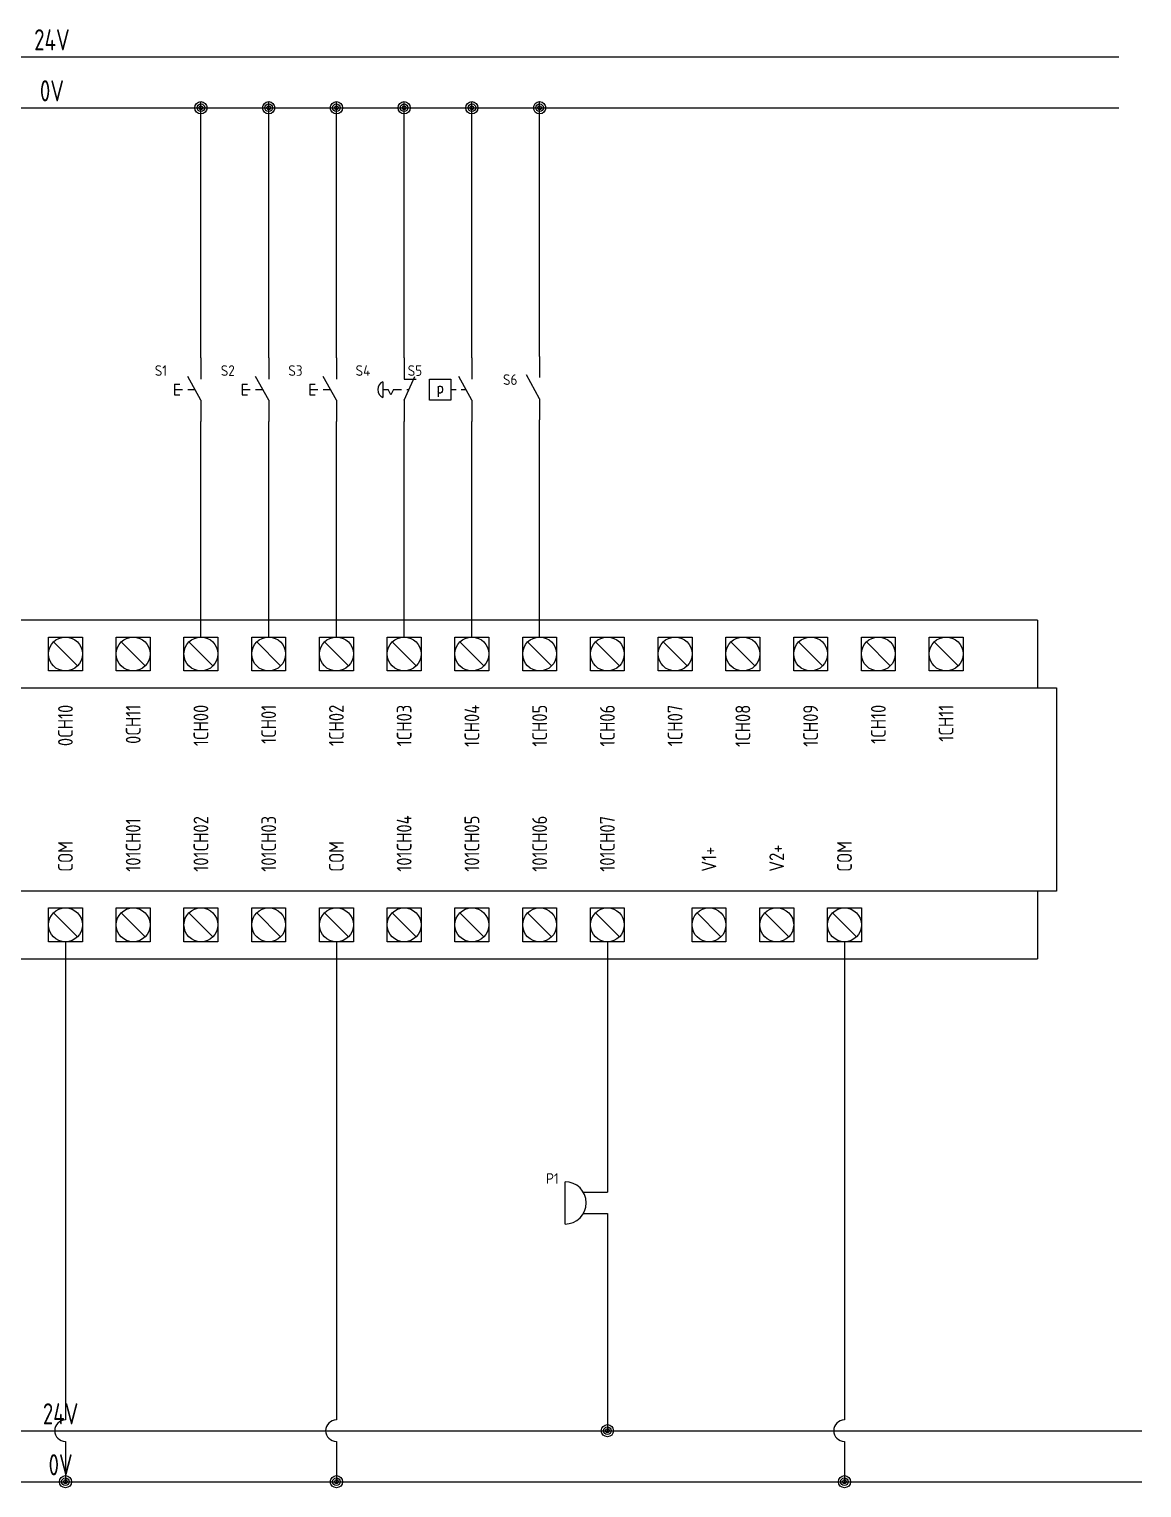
# Model space of a CAD drawing. Header units: millimetres. Extents: x 2029 to 2919, y 1343 to 1689.
# Drawn here: x 2656.5 to 2919.3, y 1344.2 to 1688.8 of the extents above; entities that cross this region are included whole.
import ezdxf
from ezdxf.enums import TextEntityAlignment as Align

# ---------------------------------------------------------------- set-up
doc = ezdxf.new("R2010")
doc.units = ezdxf.units.MM
for name, color, linetype in [('SYMS', 7, 'Continuous'), ('TAGS', 150, 'Continuous'), ('TERMS', 123, 'Continuous'), ('WIRENO', 72, 'Continuous'), ('WIRES', 7, 'Continuous')]:
    doc.layers.add(name, color=color, linetype=linetype)
doc.styles.add('PIN', font='simplex', dxfattribs={"width": 0.75})
doc.styles.add('WD_IEC', font='ISOCP2.shx', dxfattribs={"height": 4, "bigfont": 'gbcbig.shx'})

# ---------------------------------------------------------------- blocks, each defined once
blk = doc.blocks.new('PLCIO_CP1L40')
for p, q in [((264.28, 39.3), (-213.31, 39.3)), ((264.28, 39.3), (264.28, 23.3)), ((30.69, 27.3), (30.69, 35.3)), ((30.69, 35.3), (38.69, 35.3)), ((38.69, 35.3), (38.69, 27.3)), ((46.69, 27.3), (46.69, 35.3)), ((46.69, 35.3), (54.69, 35.3)), ((54.69, 35.3), (54.69, 27.3)), ((62.69, 27.3), (62.69, 35.3)), ((62.69, 35.3), (70.69, 35.3)), ((70.69, 35.3), (70.69, 27.3)), ((78.69, 27.3), (78.69, 35.3)), ((78.69, 35.3), (86.69, 35.3)), ((86.69, 35.3), (86.69, 27.3)), ((94.69, 27.3), (94.69, 35.3)), ((94.69, 35.3), (102.69, 35.3)), ((102.69, 35.3), (102.69, 27.3)), ((110.69, 27.3), (110.69, 35.3)), ((110.69, 35.3), (118.69, 35.3)), ((118.69, 35.3), (118.69, 27.3)), ((126.69, 27.3), (126.69, 35.3)), ((126.69, 35.3), (134.69, 35.3)), ((134.69, 35.3), (134.69, 27.3)), ((142.69, 27.3), (142.69, 35.3)), ((142.69, 35.3), (150.69, 35.3)), ((150.69, 35.3), (150.69, 27.3)), ((158.69, 27.3), (158.69, 35.3)), ((158.69, 35.3), (166.69, 35.3)), ((166.69, 35.3), (166.69, 27.3)), ((174.69, 27.3), (174.69, 35.3)), ((174.69, 35.3), (182.69, 35.3)), ((182.69, 35.3), (182.69, 27.3)), ((190.69, 27.3), (190.69, 35.3)), ((190.69, 35.3), (198.69, 35.3)), ((198.69, 35.3), (198.69, 27.3)), ((206.69, 27.3), (206.69, 35.3)), ((206.69, 35.3), (214.69, 35.3)), ((214.69, 35.3), (214.69, 27.3)), ((222.69, 27.3), (222.69, 35.3)), ((222.69, 35.3), (230.69, 35.3)), ((230.69, 35.3), (230.69, 27.3)), ((238.69, 27.3), (238.69, 35.3)), ((238.69, 35.3), (246.69, 35.3)), ((246.69, 35.3), (246.69, 27.3)), ((31.86, 34.13), (37.52, 28.47)), ((47.86, 34.13), (53.52, 28.47)), ((63.86, 34.13), (69.52, 28.47)), ((79.86, 34.13), (85.52, 28.47)), ((95.86, 34.13), (101.52, 28.47)), ((111.86, 34.13), (117.52, 28.47)), ((127.86, 34.13), (133.52, 28.47)), ((143.86, 34.13), (149.52, 28.47)), ((159.86, 34.13), (165.52, 28.47)), ((175.86, 34.13), (181.52, 28.47)), ((191.86, 34.13), (197.52, 28.47)), ((207.86, 34.13), (213.52, 28.47)), ((223.86, 34.13), (229.52, 28.47)), ((239.86, 34.13), (245.52, 28.47)), ((38.69, 27.3), (30.69, 27.3)), ((54.69, 27.3), (46.69, 27.3)), ((70.69, 27.3), (62.69, 27.3)), ((86.69, 27.3), (78.69, 27.3)), ((102.69, 27.3), (94.69, 27.3)), ((118.69, 27.3), (110.69, 27.3)), ((134.69, 27.3), (126.69, 27.3)), ((150.69, 27.3), (142.69, 27.3)), ((166.69, 27.3), (158.69, 27.3)), ((182.69, 27.3), (174.69, 27.3)), ((198.69, 27.3), (190.69, 27.3)), ((214.69, 27.3), (206.69, 27.3)), ((230.69, 27.3), (222.69, 27.3)), ((246.69, 27.3), (238.69, 27.3)), ((-217.31, 23.3), (268.77, 23.3)), ((268.77, 23.3), (268.77, -24.7)), ((26.69, -24.7), (-213.31, -24.7)), ((268.77, -24.7), (26.69, -24.7)), ((264.28, -24.7), (264.28, -40.7)), ((30.69, -28.7), (38.69, -28.7)), ((30.69, -28.7), (38.69, -28.7)), ((30.69, -36.7), (30.69, -28.7)), ((30.69, -36.7), (30.69, -28.7)), ((31.86, -29.87), (37.52, -35.53)), ((38.69, -28.7), (38.69, -36.7)), ((38.69, -28.7), (38.69, -36.7)), ((46.69, -36.7), (46.69, -28.7)), ((46.69, -36.7), (46.69, -28.7)), ((46.69, -28.7), (54.69, -28.7)), ((46.69, -28.7), (54.69, -28.7)), ((47.86, -29.87), (53.52, -35.53)), ((54.69, -28.7), (54.69, -36.7)), ((54.69, -28.7), (54.69, -36.7)), ((62.69, -28.7), (70.69, -28.7)), ((62.69, -28.7), (70.69, -28.7)), ((62.69, -36.7), (62.69, -28.7)), ((62.69, -36.7), (62.69, -28.7)), ((63.86, -29.87), (69.52, -35.53)), ((70.69, -28.7), (70.69, -36.7)), ((70.69, -28.7), (70.69, -36.7)), ((78.69, -28.7), (86.69, -28.7)), ((78.69, -28.7), (86.69, -28.7)), ((78.69, -36.7), (78.69, -28.7)), ((78.69, -36.7), (78.69, -28.7)), ((79.86, -29.87), (85.52, -35.53)), ((86.69, -28.7), (86.69, -36.7)), ((86.69, -28.7), (86.69, -36.7)), ((94.69, -36.7), (94.69, -28.7)), ((94.69, -36.7), (94.69, -28.7)), ((94.69, -28.7), (102.69, -28.7)), ((94.69, -28.7), (102.69, -28.7)), ((95.86, -29.87), (101.52, -35.53)), ((102.69, -28.7), (102.69, -36.7)), ((102.69, -28.7), (102.69, -36.7)), ((110.69, -28.7), (118.69, -28.7)), ((110.69, -28.7), (118.69, -28.7)), ((110.69, -36.7), (110.69, -28.7)), ((110.69, -36.7), (110.69, -28.7)), ((111.86, -29.87), (117.52, -35.53)), ((118.69, -28.7), (118.69, -36.7)), ((118.69, -28.7), (118.69, -36.7)), ((126.69, -36.7), (126.69, -28.7)), ((126.69, -36.7), (126.69, -28.7)), ((126.69, -28.7), (134.69, -28.7)), ((126.69, -28.7), (134.69, -28.7)), ((127.86, -29.87), (133.52, -35.53)), ((134.69, -28.7), (134.69, -36.7)), ((134.69, -28.7), (134.69, -36.7)), ((142.69, -28.7), (150.69, -28.7)), ((142.69, -28.7), (150.69, -28.7)), ((142.69, -36.7), (142.69, -28.7)), ((142.69, -36.7), (142.69, -28.7)), ((143.86, -29.87), (149.52, -35.53)), ((150.69, -28.7), (150.69, -36.7)), ((150.69, -28.7), (150.69, -36.7)), ((158.69, -28.7), (166.69, -28.7)), ((158.69, -28.7), (166.69, -28.7)), ((158.69, -36.7), (158.69, -28.7)), ((158.69, -36.7), (158.69, -28.7)), ((159.86, -29.87), (165.52, -35.53)), ((166.69, -28.7), (166.69, -36.7)), ((166.69, -28.7), (166.69, -36.7)), ((182.69, -36.7), (182.69, -28.7)), ((182.69, -36.7), (182.69, -28.7)), ((182.69, -28.7), (190.69, -28.7)), ((182.69, -28.7), (190.69, -28.7)), ((183.86, -29.87), (189.52, -35.53)), ((190.69, -28.7), (190.69, -36.7)), ((190.69, -28.7), (190.69, -36.7)), ((198.69, -36.7), (198.69, -28.7)), ((198.69, -36.7), (198.69, -28.7)), ((198.69, -28.7), (206.69, -28.7)), ((198.69, -28.7), (206.69, -28.7)), ((199.86, -29.87), (205.52, -35.53)), ((206.69, -28.7), (206.69, -36.7)), ((206.69, -28.7), (206.69, -36.7)), ((214.69, -36.7), (214.69, -28.7)), ((214.69, -36.7), (214.69, -28.7)), ((214.69, -28.7), (222.69, -28.7)), ((214.69, -28.7), (222.69, -28.7)), ((215.86, -29.87), (221.52, -35.53)), ((222.69, -28.7), (222.69, -36.7)), ((222.69, -28.7), (222.69, -36.7)), ((38.69, -36.7), (30.69, -36.7)), ((38.69, -36.7), (30.69, -36.7)), ((54.69, -36.7), (46.69, -36.7)), ((54.69, -36.7), (46.69, -36.7)), ((70.69, -36.7), (62.69, -36.7)), ((70.69, -36.7), (62.69, -36.7)), ((86.69, -36.7), (78.69, -36.7)), ((86.69, -36.7), (78.69, -36.7)), ((102.69, -36.7), (94.69, -36.7)), ((102.69, -36.7), (94.69, -36.7)), ((118.69, -36.7), (110.69, -36.7)), ((118.69, -36.7), (110.69, -36.7)), ((134.69, -36.7), (126.69, -36.7)), ((134.69, -36.7), (126.69, -36.7)), ((150.69, -36.7), (142.69, -36.7)), ((150.69, -36.7), (142.69, -36.7)), ((166.69, -36.7), (158.69, -36.7)), ((166.69, -36.7), (158.69, -36.7)), ((190.69, -36.7), (182.69, -36.7)), ((190.69, -36.7), (182.69, -36.7)), ((206.69, -36.7), (198.69, -36.7)), ((206.69, -36.7), (198.69, -36.7)), ((222.69, -36.7), (214.69, -36.7)), ((222.69, -36.7), (214.69, -36.7)), ((-213.31, -40.7), (264.28, -40.7))]:
    blk.add_line(p, q)
for centre in [(34.69, 31.3), (50.69, 31.3), (66.69, 31.3), (82.69, 31.3), (98.69, 31.3), (114.69, 31.3), (130.69, 31.3), (146.69, 31.3), (162.69, 31.3), (178.69, 31.3), (194.69, 31.3), (210.69, 31.3), (226.69, 31.3), (242.69, 31.3), (34.69, -32.7), (50.69, -32.7), (66.69, -32.7), (82.69, -32.7), (98.69, -32.7), (114.69, -32.7), (130.69, -32.7), (146.69, -32.7), (162.69, -32.7), (186.69, -32.7), (202.69, -32.7), (218.69, -32.7)]:
    blk.add_circle(centre, 4)
at = {"style": 'WD_IEC'}
for tag, p, width in [('DESCA46', (-126.8, 63.23), 0.9), ('DESCB46', (-119.81, 63.23), 0.9), ('DESCA47', (-110.8, 63.23), 0.9), ('DESCB47', (-103.81, 63.23), 0.9), ('DESCA48', (-94.8, 63.23), 0.9), ('DESCB48', (-87.81, 63.23), 0.9), ('DESCA49', (-78.8, 63.23), 0.9), ('DESCB49', (-71.81, 63.23), 0.9), ('DESCA50', (-62.8, 63.23), 0.9), ('DESCB50', (-55.81, 63.23), 0.9), ('DESCA51', (-46.8, 63.23), 0.9), ('DESCB51', (-39.81, 63.23), 0.9), ('DESCA52', (-30.8, 63.23), 0.9), ('DESCB52', (-23.81, 63.23), 0.9), ('DESCA53', (-14.8, 63.23), 0.9), ('DESCB53', (-7.81, 63.23), 0.9), ('DESCA54', (1.2, 63.23), 0.9), ('DESCB54', (8.19, 63.23), 0.9), ('DESCA55', (17.2, 63.23), 0.9), ('DESCB55', (24.19, 63.23), 0.9), ('DESCA56', (33.2, 63.23), 0.9), ('DESCB56', (40.19, 63.23), 0.9), ('DESCA57', (49.2, 63.23), 0.9), ('DESCB57', (56.19, 63.23), 0.9), ('DESCA58', (65.2, 63.23), 0.9), ('DESCB58', (72.19, 63.23), 0.9), ('DESCA59', (81.2, 63.23), 0.9), ('DESCB59', (88.19, 63.23), 0.9), ('DESCA60', (97.2, 63.23), 0.9), ('DESCB60', (104.19, 63.23), 0.9), ('DESCA61', (113.2, 63.23), 0.9), ('DESCB61', (120.19, 63.23), 0.9), ('DESCA62', (129.2, 63.23), 0.9), ('DESCB62', (136.19, 63.23), 0.9), ('DESCA63', (145.2, 63.23), 0.9), ('DESCB63', (152.19, 63.23), 0.9), ('DESCA64', (161.2, 63.23), 0.9), ('DESCB64', (168.19, 63.23), 0.9), ('DESCA65', (177.2, 63.23), 0.9), ('DESCB65', (184.19, 63.23), 0.9), ('DESCA66', (193.2, 63.23), 0.9), ('DESCB66', (200.19, 63.23), 0.9), ('DESCA67', (209.2, 63.23), 0.9), ('DESCB67', (216.19, 63.23), 0.9), ('DESCA68', (225.2, 63.23), 0.9), ('DESCB68', (232.19, 63.23), 0.9), ('DESCA69', (241.2, 63.23), 0.9), ('DESCB69', (248.19, 63.23), 0.9), ('WDTAGALT', (-255.31, -12.7), 0.8)]:
    blk.add_attdef(tag, p, '', height=4, rotation=90, dxfattribs=dict(at, width=width))
at = {"style": 'WD_IEC', "width": 0.9}
for tag, p in [('TERM41', (-203.31, 36.53)), ('TERM42', (-187.31, 36.53)), ('TERM43', (-171.31, 36.53)), ('TERM44', (-155.31, 36.53)), ('TERM45', (-139.31, 36.53)), ('TERM46', (-123.31, 36.53)), ('TERM47', (-107.31, 36.53)), ('TERM48', (-91.31, 36.53)), ('TERM49', (-75.31, 36.53)), ('TERM50', (-59.31, 36.53)), ('TERM51', (-43.31, 36.53)), ('TERM52', (-27.31, 36.53)), ('TERM53', (-11.31, 36.53)), ('TERM54', (4.69, 36.53)), ('TERM55', (20.69, 36.53)), ('TERM56', (36.69, 36.53)), ('TERM57', (52.69, 36.53)), ('TERM58', (68.69, 36.53)), ('TERM59', (84.69, 36.53)), ('TERM60', (100.69, 36.53)), ('TERM61', (116.69, 36.53)), ('TERM62', (132.69, 36.53)), ('TERM63', (148.69, 36.53)), ('TERM64', (164.69, 36.53)), ('TERM65', (180.69, 36.53)), ('TERM66', (196.69, 36.53)), ('TERM67', (212.69, 36.53)), ('TERM68', (228.69, 36.53)), ('TERM69', (244.69, 36.53))]:
    blk.add_attdef(tag, text='', height=2.5, rotation=90, dxfattribs=at).set_placement(p, align=Align.TOP_LEFT)
at = {"style": 'WD_IEC', "flags": 1}
for tag, p in [('X2TERM41', (-205.31, 35.3)), ('X2TERM42', (-189.31, 35.3)), ('X2TERM43', (-173.31, 35.3)), ('X2TERM44', (-157.31, 35.3)), ('X2TERM45', (-141.31, 35.3)), ('X2TERM46', (-125.31, 35.3)), ('X2TERM47', (-109.31, 35.3)), ('X2TERM48', (-93.31, 35.3)), ('X2TERM49', (-77.31, 35.3)), ('X2TERM50', (-61.31, 35.3)), ('X2TERM51', (-45.31, 35.3)), ('X2TERM52', (-29.31, 35.3)), ('X2TERM53', (-13.31, 35.3)), ('X2TERM54', (2.69, 35.3)), ('X2TERM55', (18.69, 35.3)), ('X2TERM56', (34.69, 35.3)), ('X2TERM57', (50.69, 35.3)), ('X2TERM58', (66.69, 35.3)), ('X2TERM59', (82.69, 35.3)), ('X2TERM60', (98.69, 35.3)), ('X2TERM61', (114.69, 35.3)), ('X2TERM62', (130.69, 35.3)), ('X2TERM63', (146.69, 35.3)), ('X2TERM64', (162.69, 35.3)), ('X2TERM65', (178.69, 35.3)), ('X2TERM66', (194.69, 35.3)), ('X2TERM67', (210.69, 35.3)), ('X2TERM68', (226.69, 35.3)), ('X2TERM69', (242.69, 35.3)), ('X8TERM01', (-205.31, -36.7)), ('X8TERM02', (-189.31, -36.7)), ('X8TERM03', (-173.31, -36.7)), ('X8TERM04', (-157.31, -36.7)), ('X8TERM05', (-141.31, -36.7)), ('X8TERM06', (-125.31, -36.7)), ('X8TERM07', (-109.31, -36.7)), ('X8TERM08', (-93.31, -36.7)), ('X8TERM09', (-77.31, -36.7)), ('X8TERM10', (-61.31, -36.7)), ('X8TERM11', (-45.31, -36.7)), ('X8TERM12', (-29.31, -36.7)), ('X8TERM13', (-13.31, -36.7)), ('X8TERM14', (2.69, -36.7)), ('X8TERM15', (18.69, -36.7)), ('X8TERM16', (34.69, -36.7)), ('X8TERM17', (50.69, -36.7)), ('X8TERM18', (66.69, -36.7)), ('X8TERM19', (82.69, -36.7)), ('X8TERM20', (98.69, -36.7)), ('X8TERM21', (114.69, -36.7)), ('X8TERM22', (130.69, -36.7)), ('X8TERM23', (146.69, -36.7)), ('X8TERM24', (162.69, -36.7)), ('X8TERM26', (186.69, -36.7)), ('X8TERM27', (202.69, -36.7)), ('X8TERM28', (218.69, -36.7))]:
    blk.add_attdef(tag, p, '', height=0.35, rotation=90, dxfattribs=at)
at = {"style": 'WD_IEC', "width": 0.9}
for tag, p in [('TERMDESC41', (-205.31, 19.3)), ('TERMDESC42', (-189.31, 19.3)), ('TERMDESC43', (-173.31, 19.3)), ('TERMDESC44', (-157.31, 19.3)), ('TERMDESC45', (-141.31, 19.3)), ('TAGA46', (-125.31, 19.3)), ('TAGA47', (-109.31, 19.3)), ('TAGA48', (-93.31, 19.3)), ('TAGA49', (-77.31, 19.3)), ('TAGA50', (-61.31, 19.3)), ('TAGA51', (-45.31, 19.3)), ('TAGA52', (-29.31, 19.3)), ('TAGA53', (-13.31, 19.3)), ('TAGA54', (2.69, 19.3)), ('TAGA55', (18.69, 19.3)), ('TAGA56', (34.69, 19.3)), ('TAGA57', (50.69, 19.3)), ('TAGA58', (66.69, 19.3)), ('TAGA59', (82.69, 19.3)), ('TAGA60', (98.69, 19.3)), ('TAGA61', (114.69, 19.3)), ('TAGA62', (130.69, 19.3)), ('TAGA63', (146.69, 19.3)), ('TAGA64', (162.69, 19.3)), ('TAGA65', (178.69, 19.3)), ('TAGA66', (194.69, 19.3)), ('TAGA67', (210.69, 19.3)), ('TAGA68', (226.69, 19.3)), ('TAGA69', (242.69, 19.3))]:
    blk.add_attdef(tag, text='', height=3.5, rotation=90, dxfattribs=at).set_placement(p, align=Align.MIDDLE_RIGHT)
at = {"linetype": 'Continuous', "style": 'WD_IEC', "flags": 9}
for tag, p in [('ASSYCODE', (-244.3, 6.66)), ('FAMILY', (-243.52, 6.69))]:
    blk.add_attdef(tag, text='', height=0.32, rotation=90, dxfattribs=at).set_placement(p, align=Align.CENTER)
at = {"style": 'WD_IEC'}
for tag, p in [('LINE1', (-236.02, -0.7)), ('LINE2', (-231.02, -0.7)), ('TAG1', (-221.31, -0.7))]:
    blk.add_attdef(tag, text='', height=3.5, rotation=90, dxfattribs=at).set_placement(p, align=Align.CENTER)
for tag, width, p in [('INST', 0.8, (-251.47, -0.7)), ('LOC', 0.8, (-248.03, -0.7)), ('MFG', 0.8, (-244.02, -0.7)), ('CAT', 0.9, (-240.52, -0.7)), ('DESC', 0.8, (-226.97, -0.7))]:
    blk.add_attdef(tag, text='', height=2.5, rotation=90, dxfattribs=dict(at, width=width)).set_placement(p, align=Align.CENTER)
at = {"style": 'WD_IEC', "width": 0.9}
for tag, p in [('TERMDESC01', (-205.31, -20.14)), ('TERMDESC02', (-189.31, -20.14)), ('TERMDESC04', (-157.31, -20.14)), ('TERMDESC06', (-125.31, -20.14)), ('TERMDESC08', (-93.31, -20.14)), ('TERMDESC10', (-61.31, -20.14)), ('TERMDESC16', (34.69, -20.14)), ('TERMDESC20', (98.69, -20.14)), ('TERMDESC26', (186.69, -20.14)), ('TERMDESC27', (202.69, -20.14)), ('TERMDESC28', (218.69, -20.14)), ('TAGA03', (-173.31, -20.14)), ('TAGA05', (-141.31, -20.14)), ('TAGA07', (-109.31, -20.14)), ('TAGA09', (-77.31, -20.14)), ('TAGA22', (130.69, -20.14)), ('TAGA23', (146.69, -20.14)), ('TAGA24', (162.69, -20.14)), ('TAGA11', (-45.31, -20.14)), ('TAGA12', (-29.31, -20.14)), ('TAGA13', (-13.31, -20.14)), ('TAGA14', (2.69, -20.14)), ('TAGA15', (18.69, -20.14)), ('TAGA17', (50.69, -20.14)), ('TAGA18', (66.69, -20.14)), ('TAGA19', (82.69, -20.14)), ('TAGA21', (114.69, -20.14))]:
    blk.add_attdef(tag, text='', height=3.5, rotation=90, dxfattribs=at).set_placement(p, align=Align.MIDDLE_LEFT)
for tag, p in [('TERM01', (-203.31, -37.61)), ('TERM02', (-187.31, -37.75)), ('TERM04', (-155.31, -37.75)), ('TERM10', (-59.31, -37.75)), ('TERM12', (-27.31, -37.75)), ('TERM14', (4.69, -37.75)), ('TERM20', (100.69, -37.75)), ('TERM22', (132.69, -37.75)), ('TERM24', (164.69, -37.75)), ('TERM03', (-171.31, -37.75)), ('TERM05', (-139.31, -37.75)), ('TERM06', (-123.31, -37.75)), ('TERM07', (-107.31, -37.75)), ('TERM08', (-91.31, -37.75)), ('TERM09', (-75.31, -37.75)), ('TERM11', (-43.31, -37.75)), ('TERM13', (-11.31, -37.75)), ('TERM15', (20.69, -37.75)), ('TERM16', (36.69, -37.75)), ('TERM17', (52.69, -37.75)), ('TERM18', (68.69, -37.75)), ('TERM19', (84.69, -37.75)), ('TERM21', (116.69, -37.75)), ('TERM23', (148.69, -37.75)), ('TERM26', (188.69, -37.75)), ('TERM27', (204.69, -37.75)), ('TERM28', (220.69, -37.75))]:
    blk.add_attdef(tag, text='', height=2.5, rotation=90, dxfattribs=at).set_placement(p, align=Align.TOP_RIGHT)
for tag, p in [('DESCA03', (-174.8, -64.77)), ('DESCB03', (-167.81, -64.77)), ('DESCA05', (-142.8, -64.77)), ('DESCB05', (-135.81, -64.77)), ('DESCA06', (-126.8, -64.77)), ('DESCB06', (-119.81, -64.77)), ('DESCA08', (-94.8, -64.77)), ('DESCB08', (-87.81, -64.77)), ('DESCA09', (-78.8, -64.77)), ('DESCB09', (-71.81, -64.77)), ('DESCA11', (-46.8, -64.77)), ('DESCB11', (-39.81, -64.77)), ('DESCA12', (-30.8, -64.77)), ('DESCB12', (-23.81, -64.77)), ('DESCA13', (-14.8, -64.77)), ('DESCB13', (-7.81, -64.77)), ('DESCA14', (1.2, -64.77)), ('DESCB14', (8.19, -64.77)), ('DESCA15', (17.2, -64.77)), ('DESCB15', (24.19, -64.77)), ('DESCA17', (49.2, -64.77)), ('DESCB17', (56.19, -64.77)), ('DESCA18', (65.2, -64.77)), ('DESCB18', (72.19, -64.77)), ('DESCA19', (81.2, -64.77)), ('DESCB19', (88.19, -64.77)), ('DESCA21', (113.2, -64.77)), ('DESCB21', (120.19, -64.77)), ('DESCA22', (129.2, -64.77)), ('DESCB22', (136.19, -64.77)), ('DESCA23', (145.2, -64.77)), ('DESCB23', (152.19, -64.77)), ('DESCA24', (161.2, -64.77)), ('DESCB24', (168.19, -64.77))]:
    blk.add_attdef(tag, text='', height=4, rotation=90, dxfattribs=at).set_placement(p, align=Align.RIGHT)
blk = doc.blocks.new('WD_WNH')
at = {"linetype": 'Continuous', "style": 'WD_IEC', "width": 0.8}
blk.add_attdef('WIRENO', text='', height=2.5, dxfattribs=at).set_placement((0, 0.75), align=Align.CENTER)
at = {"style": 'WD_IEC', "flags": 1}
for tag, p in [('W08USER', (0, 0.375)), ('W04USER', (0, 0.875)), ('W05USER', (0, 0.75)), ('W09USER', (0, 0.25)), ('W03USER', (0, 1)), ('W06USER', (0, 0.625)), ('W07USER', (0, 0.5)), ('W02USER', (0, 1.125)), ('W01USER', (0, 1.25)), ('W10USER', (0, 0.125))]:
    blk.add_attdef(tag, text='', height=0.08, dxfattribs=at).set_placement(p, align=Align.CENTER)
blk = doc.blocks.new('WDDOT')
for radius in [0.72, 0.449, 0.223]:
    blk.add_circle((0, 0), radius)
blk = doc.blocks.new('VPB11')
for p, q in [((0, 7.5), (0, 2.5)), ((-6.25, 1.25), (-6.25, -1.25)), ((-6.25, 1.25), (-5, 1.25)), ((-6.25, 0), (-4.375, 0)), ((0, -2.5), (-3.125, 3.125)), ((-3.125, 0), (-1.389, 0)), ((-6.25, -1.25), (-5, -1.25)), ((0, -2.5), (0, -7.5))]:
    blk.add_line(p, q)
at = {"style": 'WD_IEC'}
for tag, p in [('INST', (-8, 10.25)), ('LOC', (-8, 6.75)), ('TAG1', (-8, 3.25)), ('DESC1', (-8, -10.35)), ('DESC2', (-8, -13.85)), ('DESC3', (-8, -17.35))]:
    blk.add_attdef(tag, text='', height=2.5, dxfattribs=at).set_placement(p, align=Align.RIGHT)
blk.add_attdef('TERM01', text='', height=2, rotation=90, dxfattribs=at).set_placement((-1, 7.5), align=Align.RIGHT)
at = {"style": 'WD_IEC', "flags": 1}
for tag, p, height in [('X2TERM01', (0, 7.5), 0.32), ('CONTACT', (0.5, 4.5), 1), ('COMMON', (1.75, 3.25), 1), ('X1LINK', (0, 0), 0.32), ('ASSYCODE', (1, -4), 1), ('FAMILY', (1, -5.5), 1), ('CATDESC', (1, -7), 1), ('X8TERM02', (0, -7.5), 0.32)]:
    blk.add_attdef(tag, p, '', height=height, dxfattribs=at)
at = {"style": 'WD_IEC', "flags": 9}
for tag, p in [('MFG', (-8.5, -0.25)), ('CAT', (-8.5, -2.75))]:
    blk.add_attdef(tag, text='', height=1.5, dxfattribs=at).set_placement(p, align=Align.RIGHT)
at = {"style": 'WD_IEC'}
blk.add_attdef('TERM02', (-1, -7.5), '', height=2, rotation=90, dxfattribs=at)
at = {"lineweight": 15, "style": 'WD_IEC'}
blk.add_attdef('XREF', text='', height=2.5, dxfattribs=at).set_placement((-8, -6.35), align=Align.RIGHT)
blk = doc.blocks.new('VPB12ML')
for p, q in [((0, 7.5), (0, 2.5)), ((-5, 1.875), (-5, -1.875)), ((-5, 0), (-3.75, 0)), ((-3.125, -1.25), (-3.75, 0)), ((-2.5, 0), (-3.125, -1.25)), ((-2.5, 0), (-0.625, 0)), ((0, -2.5), (2.5, 3.125)), ((0, 2.5), (2.8678, 2.5)), ((0.625, 0), (1.11111, 0)), ((0, -2.5), (0, -7.5))]:
    blk.add_line(p, q)
blk.add_arc((-4.21875, 0), 2.03125, 112.6198649, 247.3801351)
at = {"style": 'WD_IEC'}
for tag, p in [('INST', (-8, 10.25)), ('LOC', (-8, 6.75)), ('TAG1', (-8, 3.25)), ('DESC1', (-8, -10.35)), ('DESC2', (-8, -13.85)), ('DESC3', (-8, -17.35))]:
    blk.add_attdef(tag, text='', height=2.5, dxfattribs=at).set_placement(p, align=Align.RIGHT)
blk.add_attdef('TERM01', text='', height=2, rotation=90, dxfattribs=at).set_placement((-1, 7.5), align=Align.RIGHT)
at = {"style": 'WD_IEC', "flags": 1}
for tag, p, height in [('X2TERM01', (0, 7.5), 0.32), ('CONTACT', (0.5, 4.5), 1), ('COMMON', (1.75, 3.25), 1), ('X1LINK', (1.5, 0), 0.32), ('ASSYCODE', (1, -4), 1), ('FAMILY', (1, -5.5), 1), ('CATDESC', (1, -7), 1), ('X8TERM02', (0, -7.5), 0.32)]:
    blk.add_attdef(tag, p, '', height=height, dxfattribs=at)
at = {"style": 'WD_IEC', "flags": 9}
for tag, p in [('MFG', (-8.5, -0.25)), ('CAT', (-8.5, -2.75))]:
    blk.add_attdef(tag, text='', height=1.5, dxfattribs=at).set_placement(p, align=Align.RIGHT)
at = {"style": 'WD_IEC'}
blk.add_attdef('TERM02', (-1, -7.5), '', height=2, rotation=90, dxfattribs=at)
at = {"lineweight": 15, "style": 'WD_IEC'}
blk.add_attdef('XREF', text='', height=2.5, dxfattribs=at).set_placement((-8, -6.35), align=Align.RIGHT)
blk = doc.blocks.new('VPS11')
for p, q in [((0, 7.5), (0, 2.5)), ((-5, 0), (-3.75, 0)), ((0, -2.5), (-3.12, 3.12)), ((-2.5, 0), (-1.39, 0)), ((0, -2.5), (0, -7.5))]:
    blk.add_line(p, q)
blk.add_lwpolyline([(-5, 2.5), (-5, -2.5), (-10, -2.5), (-10, 2.5)], close=True)
at = {"style": 'PIN', "width": 0.75}
blk.add_text('p', height=2.5, dxfattribs=at).set_placement((-7.5, 0), align=Align.MIDDLE)
at = {"style": 'WD_IEC'}
for tag, p in [('INST', (-11.75, 10.25)), ('LOC', (-11.75, 6.75)), ('TAG1', (-11.75, 3.25)), ('RATING1', (-11.75, -1.35)), ('DESC1', (-11.75, -9.85)), ('DESC2', (-11.75, -13.35)), ('DESC3', (-11.75, -16.85))]:
    blk.add_attdef(tag, text='', height=2.5, dxfattribs=at).set_placement(p, align=Align.RIGHT)
blk.add_attdef('TERM01', text='', height=2, rotation=90, dxfattribs=at).set_placement((-1, 7.5), align=Align.RIGHT)
at = {"style": 'WD_IEC', "flags": 1}
for tag, p, height in [('X2TERM01', (0, 7.5), 0.32), ('MFG', (2.75, 6.5), 1.5), ('CAT', (2.75, 4), 1.5), ('X1LINK', (0, 0), 0.32), ('ASSYCODE', (1, -4), 1), ('CONTACT', (1, -2.5), 1), ('COMMON', (2.25, -3.75), 1), ('FAMILY', (1, -5.5), 1), ('CATDESC', (1, -7), 1), ('X8TERM02', (0, -7.5), 0.32)]:
    blk.add_attdef(tag, p, '', height=height, dxfattribs=at)
at = {"style": 'WD_IEC'}
blk.add_attdef('TERM02', (-1, -7.5), '', height=2, rotation=90, dxfattribs=at)
at = {"lineweight": 15, "style": 'WD_IEC'}
for tag, p in [('XREF', (-11.75, -6)), ('WDTAGALT', (-11.25, -20.13))]:
    blk.add_attdef(tag, text='', height=2.5, dxfattribs=at).set_placement(p, align=Align.RIGHT)
blk = doc.blocks.new('VSW11')
for p, q in [((0, 7.5), (0, 2.5)), ((0, -2.5), (-3.125, 3.125)), ((0, -2.5), (0, -7.5))]:
    blk.add_line(p, q)
at = {"style": 'WD_IEC'}
for tag, p in [('INST', (-5.25, 7.75)), ('LOC', (-5.25, 4.25)), ('TAG1', (-5.25, 0.75)), ('DESC1', (-5.25, -12.85)), ('DESC2', (-5.25, -16.35)), ('DESC3', (-5.25, -19.85))]:
    blk.add_attdef(tag, text='', height=2.5, dxfattribs=at).set_placement(p, align=Align.RIGHT)
blk.add_attdef('TERM01', text='', height=2, rotation=90, dxfattribs=at).set_placement((-1, 7.5), align=Align.RIGHT)
at = {"style": 'WD_IEC', "flags": 1}
for tag, p, height in [('X2TERM01', (0, 7.5), 0.32), ('CONTACT', (0.5, 4.5), 1), ('COMMON', (1.75, 3.25), 1), ('X1LINK', (-0.5, 0), 0.32), ('ASSYCODE', (1, -4), 1), ('FAMILY', (1, -5.5), 1), ('CATDESC', (1, -7), 1), ('X8TERM02', (0, -7.5), 0.32)]:
    blk.add_attdef(tag, p, '', height=height, dxfattribs=at)
at = {"style": 'WD_IEC'}
blk.add_attdef('TERM02', (-1, -7.5), '', height=2, rotation=90, dxfattribs=at)
at = {"style": 'WD_IEC', "flags": 9}
for tag, p in [('MFG', (-5.75, -2.75)), ('CAT', (-5.75, -5.25))]:
    blk.add_attdef(tag, text='', height=1.5, dxfattribs=at).set_placement(p, align=Align.RIGHT)
at = {"lineweight": 15, "style": 'WD_IEC'}
for tag, p in [('XREF', (-5.25, -8.85)), ('WDTAGALT', (-5, -23.5))]:
    blk.add_attdef(tag, text='', height=2.5, dxfattribs=at).set_placement(p, align=Align.RIGHT)
blk = doc.blocks.new('VAN1Z')
for p, q in [((-10, -5), (-10, 5)), ((-5.67, 2.5), (0, 2.5)), ((-5.67, -2.5), (0, -2.5))]:
    blk.add_line(p, q)
blk.add_arc((-10, 0), 5, 270, 90)
at = {"style": 'WD_IEC'}
for tag, height, p in [('INST', 2.5, (-11.5, 11.5)), ('LOC', 2.5, (-11.5, 8)), ('TAG1', 2.5, (-11.5, 4.5)), ('TERM01', 2, (0, 3.5)), ('TERM02', 2, (0, -1.5)), ('DESC1', 2.5, (-11.5, -6.85)), ('DESC2', 2.5, (-11.5, -10.35)), ('DESC3', 2.5, (-11.5, -13.85)), ('XREF', 2.5, (-11.5, -18.85))]:
    blk.add_attdef(tag, text='', height=height, dxfattribs=at).set_placement(p, align=Align.RIGHT)
at = {"style": 'WD_IEC', "flags": 9}
for tag, p in [('MFG', (-11, 1)), ('CAT', (-11, -1.5))]:
    blk.add_attdef(tag, text='', height=1.5, dxfattribs=at).set_placement(p, align=Align.RIGHT)
at = {"style": 'WD_IEC', "flags": 1}
for tag, p, height in [('X2TERM01', (0, 2.5), 0.32), ('ASSYCODE', (-4, -4), 1), ('X8TERM02', (0, -2.5), 0.32), ('FAMILY', (-4, -5.5), 1), ('CATDESC', (-4, -7), 1)]:
    blk.add_attdef(tag, p, '', height=height, dxfattribs=at)

msp = doc.modelspace()

# ---------------------------------------------------------------- linework, layer by layer
at = {"layer": 'WIRES'}
for p, q in [((2409.88, 1682.27), (2913.85, 1682.27)), ((2697.06, 1611.13), (2697.06, 1671.59)), ((2713.06, 1611.13), (2713.06, 1671.59)), ((2729.06, 1611.13), (2729.06, 1671.59)), ((2745.06, 1611.13), (2745.06, 1671.59)), ((2761.06, 1611.13), (2761.06, 1671.59)), ((2777.06, 1611.49), (2777.06, 1671.59)), ((2409.88, 1670.22), (2913.85, 1670.22)), ((2697.06, 1545.18), (2697.06, 1596.13)), ((2713.06, 1545.18), (2713.06, 1596.13)), ((2729.06, 1545.18), (2729.06, 1596.13)), ((2745.06, 1545.18), (2745.06, 1596.13)), ((2761.06, 1545.18), (2761.06, 1596.13)), ((2777.06, 1545.18), (2777.06, 1596.49)), ((2665.06, 1473.18), (2665.06, 1360.22)), ((2729.06, 1473.18), (2729.06, 1360.22)), ((2793.06, 1473.18), (2793.06, 1414.01)), ((2849.06, 1473.18), (2849.06, 1360.22)), ((2793.06, 1409.01), (2793.06, 1357.68)), ((2408.55, 1357.68), (2919.29, 1357.68)), ((2665.06, 1355.14), (2665.06, 1345.63)), ((2729.06, 1355.14), (2729.06, 1345.63)), ((2849.06, 1355.14), (2849.06, 1345.63)), ((2408.55, 1345.63), (2919.29, 1345.63))]:
    msp.add_line(p, q, dxfattribs=at)
for centre in [(2665.06, 1357.68), (2729.06, 1357.68), (2849.06, 1357.68)]:
    msp.add_arc(centre, 2.54, 90, 270, dxfattribs=at)

# ---------------------------------------------------------------- block references
at = {"layer": 'SYMS', "xscale": 2, "yscale": 2, "zscale": 2}
for p in [(2697.06, 1670.22), (2713.06, 1670.22), (2729.06, 1670.22), (2745.06, 1670.22), (2761.06, 1670.22), (2777.06, 1670.22), (2793.06, 1357.68), (2665.06, 1345.63), (2729.06, 1345.63), (2849.06, 1345.63)]:
    msp.add_blockref('WDDOT', p, dxfattribs=at)
at = {"layer": 'SYMS'}
ref = msp.add_blockref('VPB11', (2697.06, 1603.63), dxfattribs=at)
ref.add_attrib('TAG1', 'S1', dxfattribs={"layer": 'TAGS', "height": 2.5, "style": 'WD_IEC'}).set_placement((2689.06, 1606.88), align=Align.RIGHT)
ref = msp.add_blockref('VPB11', (2713.06, 1603.63), dxfattribs=at)
ref.add_attrib('TAG1', 'S2', dxfattribs={"layer": 'TAGS', "height": 2.5, "style": 'WD_IEC'}).set_placement((2705.06, 1606.88), align=Align.RIGHT)
ref = msp.add_blockref('VPB11', (2729.06, 1603.63), dxfattribs=at)
ref.add_attrib('TAG1', 'S3', dxfattribs={"layer": 'TAGS', "height": 2.5, "style": 'WD_IEC'}).set_placement((2721.06, 1606.88), align=Align.RIGHT)
ref = msp.add_blockref('VPB12ML', (2745.06, 1603.63), dxfattribs=at)
ref.add_attrib('TAG1', 'S4', dxfattribs={"layer": 'TAGS', "height": 2.5, "style": 'WD_IEC'}).set_placement((2737.06, 1606.88), align=Align.RIGHT)
ref = msp.add_blockref('VPS11', (2761.06, 1603.63), dxfattribs=at)
ref.add_attrib('TAG1', 'S5', dxfattribs={"layer": 'TAGS', "height": 2.5, "style": 'WD_IEC'}).set_placement((2749.31, 1606.88), align=Align.RIGHT)
ref = msp.add_blockref('VSW11', (2777.06, 1603.99), dxfattribs=at)
ref.add_attrib('TAG1', 'S6', dxfattribs={"layer": 'TAGS', "height": 2.5, "style": 'WD_IEC'}).set_placement((2771.81, 1604.74), align=Align.RIGHT)
ref = msp.add_blockref('PLCIO_CP1L40', (2630.37, 1509.88), dxfattribs=at)
ref.add_attrib('TERMDESC16', 'COM', dxfattribs={"layer": 'TERMS', "height": 3.5, "rotation": 90, "style": 'WD_IEC', "width": 0.9}).set_placement((2665.06, 1489.74), align=Align.MIDDLE_LEFT)
ref.add_attrib('TAGA17', '101CH01', dxfattribs={"layer": 'TAGS', "height": 3.5, "rotation": 90, "style": 'WD_IEC', "width": 0.9}).set_placement((2681.06, 1489.74), align=Align.MIDDLE_LEFT)
ref.add_attrib('TAGA18', '101CH02', dxfattribs={"layer": 'TAGS', "height": 3.5, "rotation": 90, "style": 'WD_IEC', "width": 0.9}).set_placement((2697.06, 1489.74), align=Align.MIDDLE_LEFT)
ref.add_attrib('TAGA19', '101CH03', dxfattribs={"layer": 'TAGS', "height": 3.5, "rotation": 90, "style": 'WD_IEC', "width": 0.9}).set_placement((2713.06, 1489.74), align=Align.MIDDLE_LEFT)
ref.add_attrib('TERMDESC20', 'COM', dxfattribs={"layer": 'TERMS', "height": 3.5, "rotation": 90, "style": 'WD_IEC', "width": 0.9}).set_placement((2729.06, 1489.74), align=Align.MIDDLE_LEFT)
ref.add_attrib('TAGA56', '0CH10', dxfattribs={"layer": 'TAGS', "height": 3.5, "rotation": 90, "style": 'WD_IEC', "width": 0.9}).set_placement((2665.06, 1529.18), align=Align.MIDDLE_RIGHT)
ref.add_attrib('TAGA57', '0CH11', dxfattribs={"layer": 'TAGS', "height": 3.5, "rotation": 90, "style": 'WD_IEC', "width": 0.9}).set_placement((2681.06, 1529.18), align=Align.MIDDLE_RIGHT)
ref.add_attrib('TAGA58', '1CH00', dxfattribs={"layer": 'TAGS', "height": 3.5, "rotation": 90, "style": 'WD_IEC', "width": 0.9}).set_placement((2697.06, 1529.18), align=Align.MIDDLE_RIGHT)
ref.add_attrib('TAGA59', '1CH01', dxfattribs={"layer": 'TAGS', "height": 3.5, "rotation": 90, "style": 'WD_IEC', "width": 0.9}).set_placement((2713.06, 1529.18), align=Align.MIDDLE_RIGHT)
ref.add_attrib('TAGA60', '1CH02', dxfattribs={"layer": 'TAGS', "height": 3.5, "rotation": 90, "style": 'WD_IEC', "width": 0.9}).set_placement((2729.06, 1529.18), align=Align.MIDDLE_RIGHT)
ref.add_attrib('TAGA21', '101CH04', dxfattribs={"layer": 'TAGS', "height": 3.5, "rotation": 90, "style": 'WD_IEC', "width": 0.9}).set_placement((2745.06, 1489.74), align=Align.MIDDLE_LEFT)
ref.add_attrib('TAGA22', '101CH05', dxfattribs={"layer": 'TAGS', "height": 3.5, "rotation": 90, "style": 'WD_IEC', "width": 0.9}).set_placement((2761.06, 1489.74), align=Align.MIDDLE_LEFT)
ref.add_attrib('TAGA23', '101CH06', dxfattribs={"layer": 'TAGS', "height": 3.5, "rotation": 90, "style": 'WD_IEC', "width": 0.9}).set_placement((2777.06, 1489.74), align=Align.MIDDLE_LEFT)
ref.add_attrib('TAGA24', '101CH07', dxfattribs={"layer": 'TAGS', "height": 3.5, "rotation": 90, "style": 'WD_IEC', "width": 0.9}).set_placement((2793.06, 1489.74), align=Align.MIDDLE_LEFT)
ref.add_attrib('TAGA61', '1CH03', dxfattribs={"layer": 'TAGS', "height": 3.5, "rotation": 90, "style": 'WD_IEC', "width": 0.9}).set_placement((2745.06, 1529.18), align=Align.MIDDLE_RIGHT)
ref.add_attrib('TAGA62', '1CH04', dxfattribs={"layer": 'TAGS', "height": 3.5, "rotation": 90, "style": 'WD_IEC', "width": 0.9}).set_placement((2761.06, 1529.18), align=Align.MIDDLE_RIGHT)
ref.add_attrib('TAGA63', '1CH05', dxfattribs={"layer": 'TAGS', "height": 3.5, "rotation": 90, "style": 'WD_IEC', "width": 0.9}).set_placement((2777.06, 1529.18), align=Align.MIDDLE_RIGHT)
ref.add_attrib('TAGA64', '1CH06', dxfattribs={"layer": 'TAGS', "height": 3.5, "rotation": 90, "style": 'WD_IEC', "width": 0.9}).set_placement((2793.06, 1529.18), align=Align.MIDDLE_RIGHT)
ref.add_attrib('TAGA65', '1CH07', dxfattribs={"layer": 'TAGS', "height": 3.5, "rotation": 90, "style": 'WD_IEC', "width": 0.9}).set_placement((2809.06, 1529.18), align=Align.MIDDLE_RIGHT)
ref.add_attrib('TAGA66', '1CH08', dxfattribs={"layer": 'TAGS', "height": 3.5, "rotation": 90, "style": 'WD_IEC', "width": 0.9}).set_placement((2825.06, 1529.18), align=Align.MIDDLE_RIGHT)
ref.add_attrib('TAGA67', '1CH09', dxfattribs={"layer": 'TAGS', "height": 3.5, "rotation": 90, "style": 'WD_IEC', "width": 0.9}).set_placement((2841.06, 1529.18), align=Align.MIDDLE_RIGHT)
ref.add_attrib('TAGA68', '1CH10', dxfattribs={"layer": 'TAGS', "height": 3.5, "rotation": 90, "style": 'WD_IEC', "width": 0.9}).set_placement((2857.06, 1529.18), align=Align.MIDDLE_RIGHT)
ref.add_attrib('TAGA69', '1CH11', dxfattribs={"layer": 'TAGS', "height": 3.5, "rotation": 90, "style": 'WD_IEC', "width": 0.9}).set_placement((2873.06, 1529.18), align=Align.MIDDLE_RIGHT)
ref.add_attrib('TERMDESC26', 'V1+', dxfattribs={"layer": 'TERMS', "height": 3.5, "rotation": 90, "style": 'WD_IEC', "width": 0.9}).set_placement((2817.06, 1489.74), align=Align.MIDDLE_LEFT)
ref.add_attrib('TERMDESC27', 'V2+', dxfattribs={"layer": 'TERMS', "height": 3.5, "rotation": 90, "style": 'WD_IEC', "width": 0.9}).set_placement((2833.06, 1489.74), align=Align.MIDDLE_LEFT)
ref.add_attrib('TERMDESC28', 'COM', dxfattribs={"layer": 'TERMS', "height": 3.5, "rotation": 90, "style": 'WD_IEC', "width": 0.9}).set_placement((2849.06, 1489.74), align=Align.MIDDLE_LEFT)
ref = msp.add_blockref('VAN1Z', (2793.06, 1411.51), dxfattribs=at)
ref.add_attrib('TAG1', 'P1', dxfattribs={"layer": 'TAGS', "height": 2.5, "style": 'WD_IEC'}).set_placement((2781.56, 1416.01), align=Align.RIGHT)
at = {"layer": 'WIRENO'}
ref = msp.add_blockref('WD_WNH', (2661.87, 1682.27), dxfattribs=dict(at, xscale=2, yscale=2, zscale=2))
ref.add_attrib('WIRENO', '24V', dxfattribs={"linetype": 'Continuous', "height": 5, "style": 'WD_IEC', "width": 0.8}).set_placement((2661.87, 1683.77), align=Align.CENTER)
ref = msp.add_blockref('WD_WNH', (2661.87, 1670.22), dxfattribs=dict(at, xscale=2, yscale=2, zscale=2))
ref.add_attrib('WIRENO', '0V', dxfattribs={"linetype": 'Continuous', "height": 5, "style": 'WD_IEC', "width": 0.8}).set_placement((2661.87, 1671.72), align=Align.CENTER)
ref = msp.add_blockref('WD_WNH', (2663.92, 1357.68), dxfattribs=dict(at, xscale=2, yscale=2, zscale=2))
ref.add_attrib('WIRENO', '24V', dxfattribs={"linetype": 'Continuous', "height": 5, "style": 'WD_IEC', "width": 0.8}).set_placement((2663.92, 1359.18), align=Align.CENTER)
ref = msp.add_blockref('WD_WNH', (2663.92, 1345.63), dxfattribs=dict(at, xscale=2, yscale=2, zscale=2))
ref.add_attrib('WIRENO', '0V', dxfattribs={"linetype": 'Continuous', "height": 5, "style": 'WD_IEC', "width": 0.8}).set_placement((2663.92, 1347.13), align=Align.CENTER)

doc.saveas('drawing.dxf')
